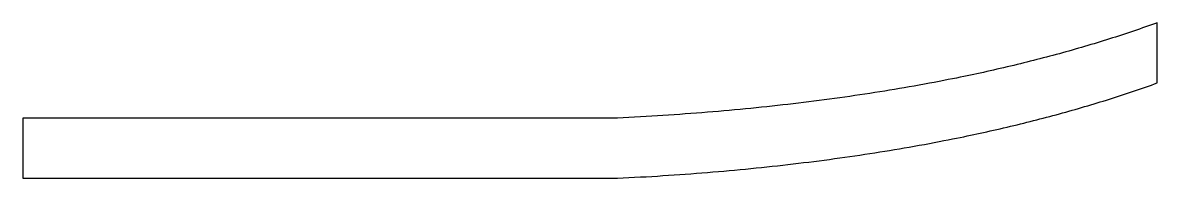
# Model space of a CAD drawing. Header units: millimetres. Extents: x -3 to 120, y 0 to 17.
import ezdxf

# ---------------------------------------------------------------- set-up
doc = ezdxf.new("R2010")
doc.units = ezdxf.units.MM

msp = doc.modelspace()

# ---------------------------------------------------------------- linework, layer by layer
at = {"color": 7, "linetype": 'Continuous', "lineweight": 25}
for p, q in [((120.03, 10.3), (120.03, 16.8)), ((61.5, 6.5), (-3, 6.5)), ((-3, 6.5), (-3, 0)), ((-3, 0), (61.5, 0))]:
    msp.add_line(p, q, dxfattribs=at)
for points in [[(120.03, 16.8), (96.08, 8.19), (61.5, 6.5)], [(61.5, 0), (96.08, 1.69), (120.03, 10.3)]]:
    msp.add_open_spline(points, degree=2, dxfattribs=at)

doc.saveas('drawing.dxf')
